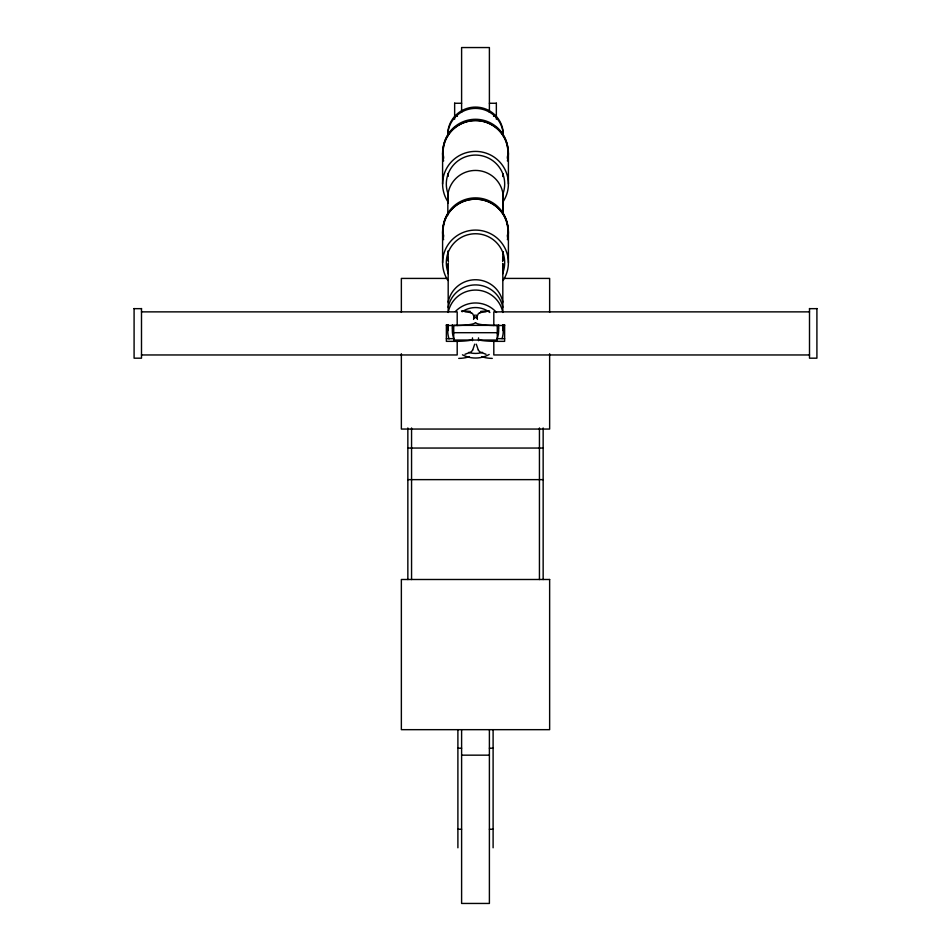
<?xml version="1.0" encoding="UTF-8"?>
<svg xmlns="http://www.w3.org/2000/svg" width="951" height="951" viewBox="0 0 951 951"><rect width="100%" height="100%" fill="white"/><g stroke="black" fill="none" stroke-linecap="round" stroke-linejoin="round"><path stroke-width="1.43" d="M474.704 344.179L472.695 350.039M476.296 318.086L478.305 313.771A16.357 9.082 39.2 0 1 479.256 313.141M480.291 312.57L486.056 311.773M464.944 354.295L470.709 352.096A16.488 11.721 40.2 0 0 471.803 351.169A16.357 11.578 51 0 0 472.659 350.004M454.649 103.267L461.604 103.267M489.396 103.267L496.351 103.267M454.649 116.272L457.431 116.272M493.569 116.272L496.351 116.272M447.327 278.417L401.358 278.417L401.358 312.392M503.673 278.417L549.642 278.417L549.642 312.392M134.091 308.659L141.497 308.659M809.503 308.659L816.909 308.659M141.497 311.869L457.193 311.869L457.193 325.492L446.376 325.492M809.503 311.869L493.807 311.869L493.807 325.492L504.624 325.492M474.05 317.099L476.95 317.099M453.722 332.695L497.278 332.695M446.376 338.663L453.556 338.663M497.444 338.663L504.624 338.663M471.839 340.042A20.851 2.901 0 0 1 457.193 341.35L446.376 341.35L446.376 324.624M479.161 340.042A20.851 2.901 0 0 0 493.807 341.35L504.624 341.35L504.624 324.624M141.497 354.961L457.193 354.961L457.193 341.35M809.503 354.961L493.807 354.961L493.807 341.35M407.848 448.052L543.152 448.052M407.848 479.637L543.152 479.637M457.895 748.199L461.604 748.199M489.396 748.199L493.105 748.199M461.604 755.165L489.396 755.165M457.895 829.248L461.604 829.248M489.396 829.248L493.105 829.248M464.944 311.773L470.709 312.57M486.056 354.295L480.291 352.096A16.488 11.721 -40.2 0 1 479.197 351.169A16.357 11.578 -51 0 1 478.341 350.004M478.305 350.039L476.296 344.179M474.704 318.086L472.695 313.771A16.357 9.082 -39.2 0 0 471.744 313.141M816.909 308.528L816.909 358.182L809.503 358.182L809.503 308.528M549.642 353.736L549.642 429.056L401.358 429.056L401.358 353.736M543.152 427.962L543.152 579.539M539.443 427.962L539.443 579.539M508.405 153.028L508.405 183.983M508.405 231.699L508.405 262.654M503.4 324.683L503.4 329.082M503.174 195.347L503.174 214.284M503.138 200.911L503.138 214.011M502.817 325.349L502.817 330.556A27.805 27.531 0 0 0 503.293 324.766M498.086 327.952L498.086 330.556A23.169 22.943 0 0 0 498.657 324.766M496.351 103.1L496.351 119.208M493.105 729.667L493.105 847.793M489.396 112.361L489.396 47.55L461.604 47.55L461.604 112.361M489.396 729.667L489.396 903.45L461.604 903.45L461.604 729.667M457.895 729.667L457.895 847.793M454.649 103.1L454.649 119.208M452.914 327.952L452.914 330.556A23.169 22.943 0 0 1 452.343 324.766M448.183 325.349L448.183 330.556A27.805 27.531 0 0 1 447.707 324.766M447.862 195.014L447.826 215.128M447.79 324.683L447.79 329.082M442.595 153.028L442.595 183.983M442.595 231.699L442.595 262.654M411.557 427.962L411.557 579.539M407.848 427.962L407.848 579.539M141.497 308.528L141.497 358.182L134.091 358.182L134.091 308.528M480.588 311.429A20.506 1.569 0.2 0 1 489.515 310.953M479.292 313.164A16.488 8.69 30.5 0 1 480.398 312.677M473.574 319.429A20.494 8.179 74.5 0 1 474.846 314.995M493.807 325.492A20.851 2.901 0 0 1 475.904 322.793M492.273 358.384A20.506 9.332 -6.5 0 1 481.681 356.589M478.603 340.696A20.494 4.422 -88.3 0 1 478.519 337.89M502.71 324.862A27.805 27.531 0 0 1 502.057 338.639M489.183 354.473A27.805 27.531 0 0 1 462.436 354.806M449.027 338.901A27.805 27.531 0 0 1 448.266 324.98M455.386 311.5A27.805 27.531 0 0 1 496.529 312.487M498.181 325.801A23.169 22.943 0 0 1 496.874 339.352M482.561 352.357A23.169 22.943 0 0 1 468.653 352.417M454.281 339.709A23.169 22.943 0 0 1 452.807 325.896M462.138 311.762A23.169 22.943 0 0 1 489.872 312.499M503.055 252.051A27.805 27.531 0 0 1 502.663 261.549M448.468 262.119A27.805 27.531 0 0 1 448.087 251.1M448.183 302.145A27.805 27.531 0 0 1 502.817 302.145M448.183 307.304A27.805 27.531 0 0 1 502.817 307.304M502.817 273.805A27.805 27.531 0 0 0 502.817 263.522L502.817 312.463A27.805 27.531 0 0 0 448.183 312.463L448.183 263.522A27.805 27.531 0 0 0 448.183 273.805M461.485 310.953A20.506 1.569 -0.2 0 1 470.412 311.429M470.602 312.677A16.488 8.69 -30.5 0 1 471.708 313.164M476.154 314.995A20.494 8.179 -74.5 0 1 477.426 319.429M475.096 322.793A20.851 2.901 0 0 1 457.193 325.492M469.319 356.589A20.506 9.332 6.5 0 1 458.727 358.384M472.481 337.89A20.494 4.422 88.3 0 1 472.397 340.696M448.242 203.371A27.805 27.531 0 0 1 475.607 170.431A27.805 27.531 0 0 1 502.722 203.573M503.138 173.843A27.805 27.531 0 0 1 502.722 176.517M448.242 176.315A27.805 27.531 0 0 1 447.826 173.51M443.606 237.132A32.441 32.12 0 0 1 475.5 199.163A32.441 32.12 0 0 1 507.394 237.132M443.606 235.836A32.441 32.12 0 0 1 475.5 197.879A32.441 32.12 0 0 1 507.394 235.836M503.186 251.825A27.805 27.531 0 0 1 502.568 260.705M448.349 260.336A27.805 27.531 0 0 1 447.873 251.349M502.675 253.025A77.78 10.83 0 0 1 503.305 254.404M443.594 239.664A32.905 32.584 0 0 1 475.5 199.116A32.905 32.584 0 0 1 507.406 239.664M447.957 280.486A32.905 32.584 0 0 1 453.889 238.095A32.905 32.584 0 0 1 497.111 238.095A32.905 32.584 0 0 1 503.043 280.486M448.361 273.294A29.196 28.91 0 0 1 475.5 233.744A29.196 28.91 0 0 1 502.639 273.294M443.606 158.532A32.441 32.12 0 0 1 475.5 120.563A32.441 32.12 0 0 1 507.394 158.532M443.606 157.248A32.441 32.12 0 0 1 475.5 119.279A32.441 32.12 0 0 1 507.394 157.248M443.594 160.981A32.905 32.584 0 0 1 475.5 120.444A32.905 32.584 0 0 1 507.406 160.981M447.957 201.802A32.905 32.584 0 0 1 453.889 159.411A32.905 32.584 0 0 1 497.111 159.411A32.905 32.584 0 0 1 503.043 201.802M448.361 194.622A29.196 28.91 0 0 1 475.5 155.072A29.196 28.91 0 0 1 502.639 194.622M447.695 135.922A27.805 27.531 0 0 1 475.5 108.39A27.805 27.531 0 0 1 503.305 135.922M447.695 134.626A27.805 27.531 0 0 1 475.5 107.094A27.805 27.531 0 0 1 503.305 134.626M497.278 325.361L453.722 325.361L453.722 340.042L497.278 340.042L497.278 325.361M549.642 579.492L401.358 579.492L401.358 729.667L549.642 729.667L549.642 579.492"/></g></svg>
